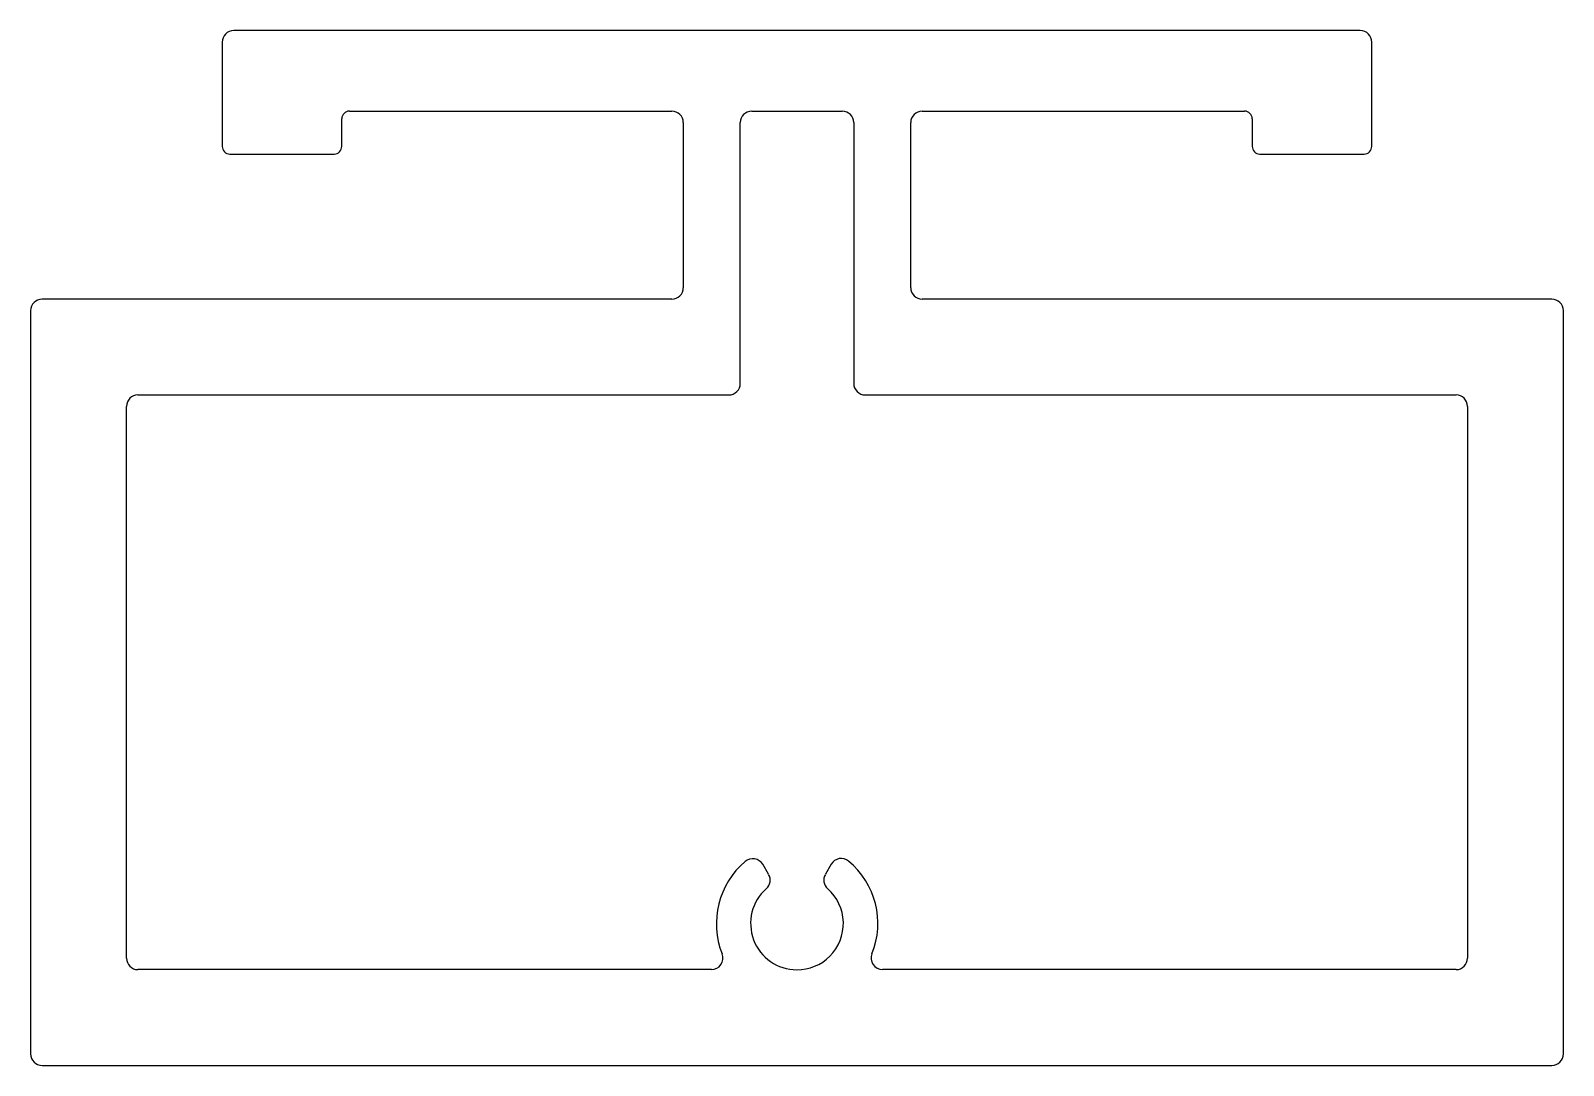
# Model space of a CAD drawing. Extents: x -25.4 to 25.4, y 4.7 to 39.
import ezdxf

# ---------------------------------------------------------------- set-up
doc = ezdxf.new("R2010")
doc.units = 0
doc.layers.get('0').update_dxf_attribs({"linetype": 'CONTINUOUS'})

msp = doc.modelspace()

# ---------------------------------------------------------------- linework, layer by layer
for p, q in [((-19.092, 38.614), (-19.092, 35.16)), ((18.627, 38.995), (-18.711, 38.995)), ((19.008, 35.16), (19.008, 38.614)), ((-15.129, 35.16), (-15.129, 36.074)), ((-14.875, 36.328), (-4.191, 36.328)), ((-1.54, 36.328), (1.457, 36.328)), ((4.108, 36.328), (14.792, 36.328)), ((15.046, 36.074), (15.046, 35.16)), ((-3.81, 35.947), (-3.81, 30.475)), ((-1.921, 27.3), (-1.921, 35.947)), ((1.838, 35.947), (1.838, 27.3)), ((3.727, 30.475), (3.727, 35.947)), ((-18.838, 34.906), (-15.383, 34.906)), ((15.3, 34.906), (18.754, 34.906)), ((-4.191, 30.094), (-25.061, 30.094)), ((24.977, 30.094), (4.108, 30.094)), ((-25.442, 29.713), (-25.442, 5.075)), ((25.358, 5.075), (25.358, 29.713)), ((-22.267, 8.25), (-22.267, 26.538)), ((-21.886, 26.919), (-2.302, 26.919)), ((2.219, 26.919), (21.802, 26.919)), ((22.183, 26.538), (22.183, 8.25)), ((-0.981, 11.027), (-1.175, 11.362)), ((1.092, 11.362), (0.898, 11.027)), ((-2.879, 7.869), (-21.886, 7.869)), ((21.802, 7.869), (2.795, 7.869)), ((-25.061, 4.694), (24.977, 4.694))]:
    msp.add_line(p, q)
for centre, radius, start, end in [((-18.711, 38.614), 0.381, 90, 180), ((18.627, 38.614), 0.381, 360, 90), ((-14.875, 36.074), 0.254, 90, 180), ((-4.191, 35.947), 0.381, 0, 90), ((-1.54, 35.947), 0.381, 90, 180), ((1.457, 35.947), 0.381, 0, 90), ((4.108, 35.947), 0.381, 90, 180), ((14.792, 36.074), 0.254, 360, 90), ((-18.838, 35.16), 0.254, 180, 270), ((-15.383, 35.16), 0.254, 270, 360), ((15.3, 35.16), 0.254, 180, 270), ((18.754, 35.16), 0.254, 270, 0), ((-25.061, 29.713), 0.381, 90, 180), ((-4.191, 30.475), 0.381, 270, 0), ((4.108, 30.475), 0.381, 180, 270), ((24.977, 29.713), 0.381, 360, 90), ((-2.302, 27.3), 0.381, 270, 0), ((2.219, 27.3), 0.381, 180, 270), ((-21.886, 26.538), 0.381, 90, 180), ((21.802, 26.538), 0.381, 360, 90), ((-0.004, 9.39), 2.711, 130.3422, 201.6189), ((-1.51, 11.143), 0.4, 33.2585, 128.5173), ((1.422, 11.172), 0.381, 50.4594, 150), ((-0.042, 9.399), 2.68, 337.9555, 50.4594), ((-1.311, 10.836), 0.381, 311.4595, 30), ((1.228, 10.836), 0.381, 150, 228.5405), ((-0.042, 9.399), 1.537, 131.4595, 269.7414), ((-0.042, 9.399), 1.537, 315, 48.5405), ((-21.886, 8.25), 0.381, 180, 270), ((-2.879, 8.25), 0.381, 270, 21.6189), ((-0.042, 9.399), 1.537, 269.7414, 315), ((2.795, 8.25), 0.381, 157.9555, 270), ((21.802, 8.25), 0.381, 270, 0), ((-25.061, 5.075), 0.381, 180, 270), ((24.977, 5.075), 0.381, 270, 0)]:
    msp.add_arc(centre, radius, start, end)

doc.saveas('drawing.dxf')
